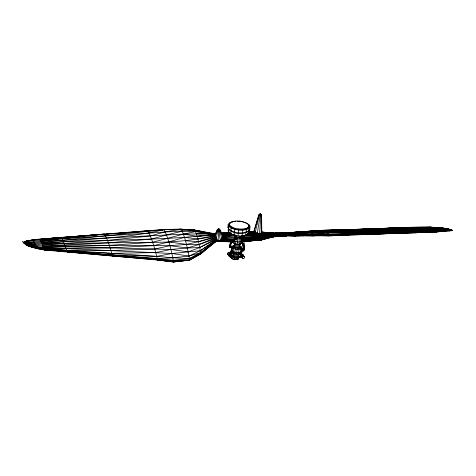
<?xml version="1.0" encoding="UTF-8"?>
<svg xmlns="http://www.w3.org/2000/svg" width="476" height="476" viewBox="0 0 476 476"><rect width="100%" height="100%" fill="white"/><g stroke="black" fill="none" stroke-linecap="round" stroke-linejoin="round"><path stroke-width="0.71" d="M261.229 233.764L261.407 214.866L260.646 214.182L259.325 214.426L258.736 215.289L253.553 232.181M275.116 236.423L261.145 240.071L243.415 241.302L261.145 240.071L261.812 236.941L260.985 232.818L280.257 233.24L323.382 230.919L432.226 227.623L446.887 228.766L452.2 230.438L436.653 231.943L328.91 235.858L282.119 235.757L261.812 236.941L244.271 237.363L243.754 240.713L243.028 241.528L260.8 240.184L274.009 236.376M214.319 242.248L215.533 241.463L233.585 241.749L234.489 238.69L234.293 234.727M221.292 240.35L220.34 241.017L218.002 241.272L218.781 228.825L217.461 229.408L215.485 233.722M260.408 214.521L260.402 214.087L259.45 214.224L258.944 215.622M242.944 239.44L243.516 238.458L243.551 235.537M231.58 253.66L231.675 252.494L232.062 252.857L231.842 255.172L230.378 255.904L230.295 256.731L229.938 256.397L230.664 254.916L230.789 250.9L231.877 250.489L232.389 252.53L231.3 252.94L230.919 252.572M242.195 254.666L241.671 254.142L242.094 249.829M237.453 221.275C241.641 221.346 246.146 222.203 249.359 225.065L250.013 226.826L249.751 229.444C245.271 236.054 230.943 234.603 227.909 227.213L228.177 224.595L229.188 223L231.705 221.822L235.346 221.233M227.909 227.213L228.409 228.058L228.141 230.729L228.76 232.401C233.972 236.465 241.933 237.268 247.859 234.353L248.817 232.847L249.091 230.17L249.751 229.444M228.177 224.595L228.831 226.356L228.563 228.974C234.067 233.27 242.474 234.115 248.74 231.038L249.007 228.42L250.013 226.826M229.349 224.714L230.313 222.643C235.906 219.894 243.409 220.65 248.329 224.488L248.847 226.707L247.942 228.129C242.349 230.878 234.846 230.122 229.932 226.29L229.349 224.714L230.313 222.643M228.76 232.401L229.027 229.73L228.409 228.058M229.932 226.29L229.414 224.065M229.117 255.755L227.504 254.184L227.593 253.274L228.301 252.56L229.2 252.464L230.818 254.035M228.831 226.356L231.044 228.022L230.854 233.978M232.121 247.46L229.283 246.741L231.074 241.618M229.331 247.675L230.295 247.074L229.331 247.675L229.527 245.729L230.919 241.522M229.64 247.746L231.211 241.653M231.925 254.386L231.407 253.886L229.224 254.119L228.998 256.32L229.521 256.814L230.973 256.665M231.907 227.778L231.973 227.129L229.997 225.642M232.496 222.238L232.562 221.59M230.36 246.425L231.812 241.838M229.521 256.814L229.747 254.612L229.224 254.119M240.249 246.08L241.85 247.603L241.225 251.673C238.482 253.309 234.674 252.786 232.08 251.06L231.622 250.257L231.955 246.943L232.252 246.193L234.287 245.39M231.021 255.255L231.717 251.78L231.122 250.572M233.198 259.426L232.699 258.92L233.395 257.504L234.18 257.421L234.686 257.927L233.99 259.343L233.198 259.426L231.336 257.629L231.836 258.135L231.282 258.194L231.479 256.267L230.336 255.249L230.259 256.04M232.08 251.06L232.419 247.746L231.955 246.943L233.573 246.562L234.454 245.652L233.252 245.61M242.349 241.148L241.737 243.516C239 244.86 235.328 244.491 232.919 242.611L233.032 241.499M231.044 228.022L234.489 229.337L234.115 235.221M234.983 228.95L235.049 228.301L231.973 227.129M235.751 221.709L235.816 221.06M233.889 243.337L234.805 239.368M241.338 249.906L241.754 250.935L241.314 253.03C238.839 254.63 235.56 254.101 232.937 253.149L233.067 251.846L231.384 250.245L231.693 249.46M233.228 251.786L233.561 248.472L234.668 247.609L238.387 248.157L240.136 247.526L240.023 246.467L241.391 246.806M233.288 255.315L233.514 253.113M234.18 246.526L234.478 243.593M231.282 258.194L230.598 257.546L230.795 255.618L232.699 255.422L233.383 256.07L233.323 256.629L232.823 256.13L234.686 257.927M233.454 255.761L233.752 252.827M234.347 246.973L234.739 243.188M234.019 256.183L234.317 253.25M234.912 247.395L235.281 243.73L234.722 243.307M235.394 243.914L236.393 238.637L236.251 235.555M234.668 253.72L234.799 252.417L233.067 251.846M234.882 252.334L235.215 249.019L235.798 247.984M232.954 256.106L234.525 256.623L234.406 257.742L239.47 257.671L240.422 257.117L240.808 255.285L239.291 253.839M238.363 258.361L238.53 258.807L237.637 259.515L235.644 259.64L234.591 259.444L234.739 257.98M234.888 256.516L235.186 253.583M235.781 247.728L236.155 244.063M234.489 229.337L238.631 230.098L236.834 247.919M238.678 229.628L238.744 228.98L235.049 228.301M235.644 259.64L235.87 257.439M236.019 255.975L236.239 253.779M239.511 221.792L239.577 221.144M236.221 258.01L236.334 256.891L239.589 256.552L240.808 255.285M236.667 254.017L236.798 252.714L240.398 252.334L241.445 251.721L241.754 250.935M236.792 252.613L237.107 248.174M236.715 259.664L236.935 257.462M237.084 255.999L237.31 253.803M237.905 247.942L238.274 244.283M239.047 244.289L239.13 238.916L239.886 235.923M237.637 259.515L237.786 258.046M237.935 256.582L238.232 253.654M238.756 248.526L239.202 244.134L239.839 243.831M238 257.986L238.113 256.867M238.666 252.589L239 249.269L238.387 248.157M238.631 253.988L238.768 252.685M238.274 259.212L238.422 257.748M238.649 255.552L238.887 253.232M239.464 247.496L239.856 243.712M238.827 255.88L239.053 253.684M239.72 247.092L240.017 244.158M240.636 244.027C241.463 241.213 239.148 238.113 241.475 235.668M239.47 257.671L239.589 256.552M242.445 229.712L242.51 229.063L245.759 228.54L248.008 227.48L248.912 226.058M240.225 252.256L240.559 248.942L239.452 247.931M240.267 253.643L240.398 252.334M242.028 236.031L242.843 230.194L246.485 229.605L249.007 228.42M241.737 243.516L241.963 241.284L241.154 238.333L239.13 238.916L236.393 238.637M240.422 257.117L240.535 255.999M241.225 251.673L241.85 247.603L240.338 247.014M242.272 257.01L240.725 257.177L240.951 254.969L240.428 254.476L242.611 254.249L243.135 254.743L243.063 255.386L242.492 254.809L244.628 256.879L244.539 257.79L243.831 258.504L242.927 258.599L240.791 256.528L241.368 257.105M241.314 253.03L241.445 251.721M244.628 256.879L244.057 256.296L243.153 256.391L242.451 257.105L242.355 258.016L242.927 258.599M245.693 229.188L245.759 228.54M243.95 241.225C243.873 247.538 245.211 248.871 243.48 250.953L243.171 250.876L243.373 248.936L241.85 238.619L242.153 238.577L243.682 249.007L243.48 250.953M245.479 235.471L246.485 229.605M247.942 228.129L248.008 227.48M248.329 224.488L248.847 226.707M247.859 234.353L248.133 231.681L249.091 230.17M249.228 226.374L249.359 225.065M232.05 248.145L231.622 250.257M241.13 251.911L240.85 254.226L240.207 254.874L239.856 254.535L240.493 253.892L240.624 252.72M257.141 234.192L260.384 214.045L260.907 214.593L259.545 233.573L259.081 234.686M29.405 246.229C30.785 249.418 16.511 235.9 25.698 244.491C38.687 249.977 53.092 249.335 66.86 250.495L67.354 251.923L112.205 254.969L156.729 256.368L171.925 253.488L188.193 251.893L199.771 247.502L216.782 239.226L216.169 241.231L200.747 253.928L189.573 260.134L173.52 261.961L157.431 259.973L44.452 250.037L37.045 248.686L29.476 246.413L25.734 244.587L23.8 242.486L24.46 241.743L26.936 240.832L39.466 239.101L163.708 229.503L180.916 229.123L194.5 230.057L215.646 233.918C194.41 237.185 172.931 238.178 151.481 239.053L41.376 242.516L23.865 242.611L25.204 243.313L28.417 243.92L29.476 246.413L36.95 248.341L44.322 249.602L157.223 258.623L173.329 260.378L189.603 260.08C187.889 249.602 185.711 238.952 181.338 229.248L164.172 229.694L61.309 237.53L33.142 239.91L24.46 241.743L25.734 244.587L29.405 246.229L36.938 248.395L44.31 249.668L140.956 257.552M216.14 239L217.716 231.098L219.198 229.176L221.286 232.996M253.881 231.996L258.914 215.009L259.099 214.545L260.241 214.42L261.598 215.176L261.83 232.603M278.876 235.822L261.657 238.946L244.2 238.666L261.812 236.941L282.119 235.757L282.286 235.203L281.227 233.573L280.257 233.24L261.348 232.27L273.135 233.014M214.938 237.298L217.312 230.562L219.061 229.646L219.954 229.759L222.958 235.424M230.741 251.554L231.265 251.221L231.354 252.34L230.943 252.351L231.068 251.209L231.146 252.363L230.949 251.53M242.064 250.09L241.951 251.203M387.523 228.23C407.117 227.665 426.901 225.868 446.411 228.557L452.087 230.342L447.202 228.962L440.02 228.296L432.845 228.016L411.038 228.581L310.084 232.068L244.271 237.363L244.236 236.007L282.286 235.203L312.893 235.929L313.125 235.293C310.947 229.521 303.034 231.895 298.565 232.044L319.206 230.42L431.619 227.326L446.577 228.611L452.087 230.342L447.892 229.265M230.979 243.057L231.514 241.725M275.342 233.151L278.287 233.329L290.544 232.407C292.716 232.133 295.477 232.937 295.947 235.358L313.125 235.293L328.91 235.858L329.124 235.376C326.209 229.14 317.563 230.194 312.077 231.104M231.044 243.099L231.622 241.796M229.432 246.836L229.539 245.753L230.491 245.128L230.176 245.057M214.533 235.751L217.752 229.337L219.722 231.128L222.03 238.97M218.972 230.17L218.627 229.319L218.014 230.039L218.972 230.17L218.014 230.039L218.627 229.319M220.34 241.017L219.109 231.556C219.525 230.336 217.342 228.795 218.823 228.896L219.513 229.182M222.911 236.988L219.9 230.277L217.532 229.801L217.229 230.777L218.359 231.639L219.722 231.128L219.954 229.759L219.418 229.087M189.365 258.932L189.573 260.134L200.771 253.881C199.575 245.824 198.064 237.607 194.815 230.116L33.588 240.636L27.316 241.386L23.848 242.576C36.944 244.854 50.361 243.004 63.475 241.76L67.354 251.923L157.461 259.944L173.556 261.913L189.603 260.08L176.989 260.592M284.458 235.406L284.059 236.209L271.32 236.911M258.736 215.289L260.146 214.872L261.616 215.693M241.963 236.102L240.445 237.578L236.507 237.494M157.187 258.896L157.431 259.973L173.52 261.961C171.61 250.983 168.92 239.827 164.172 229.694L41.376 242.516L39.675 239.303L104.303 234.073C108.355 240.624 110.42 248.478 112.407 255.933L154.98 258.754M279.412 235.876L272.016 236.828M259.128 215.116L259.45 214.224L260.866 214.23M260.402 214.087L259.813 214.117L259.432 214.855L255.071 232.942L257.296 233.002L260.664 234.192M287.355 235.37L284.428 235.781L284.059 236.209L274.848 236.721M427.513 227.29L438.61 227.677L446.411 228.557L452.135 230.372L448.16 229.724L434.725 229.503L370.929 232.121L313.125 235.293L329.124 235.376L372.03 234.335L372.19 234.031L415.149 232.812L452.2 230.438L442.073 229.991L310.084 232.068L293.198 232.58L244.236 236.007M243.373 248.936L244.337 248.329L243.932 243.373M243.171 250.876L244.134 250.275L241.433 249.626M231.55 250.816L231.877 250.489M216.146 238.434L199.141 244.497L186.408 244.408L169.884 245.693L42.501 244.991L28.483 243.837L23.877 242.647L24.746 242.379L23.818 242.516L40.805 241.326L62.005 238.678L104.66 234.323L148.012 231.116C152.546 240.16 155.319 250.078 157.461 259.944L173.329 260.378L189.412 258.575L200.771 253.881L216.396 240.85L234.091 240.862L220.275 240.291M29.476 246.413L27.037 240.933L24.514 241.79L23.8 242.486L25.894 241.772M448.547 230.402L449.148 230.967L452.2 230.438L446.577 228.611M246.27 234.692L328.749 234.412L436.552 231.497L435.356 230.086L329.124 235.376L436.653 231.943L452.152 230.39L448.16 229.724L446.887 228.766M449.148 230.967L448.16 229.724M214.664 242.23L216.169 241.231L233.859 241.409L216.396 240.85L200.64 252.702L189.412 258.575L172.853 257.79L156.729 256.368L44.06 248.835L36.729 247.71L29.28 245.8L25.698 244.491L24.46 241.743L32.975 239.743L37.057 248.692L36.337 246.854L25.639 244.313L23.919 242.742L25.508 243.926L29.024 245.122L36.325 246.627L43.56 247.508L171.925 253.488L189.002 256.064L200.64 252.702L216.634 240.136L218.109 240.118M203.484 250.81L216.169 241.231L233.585 241.749L215.533 241.463L221.286 241.522M216.782 239.226L200.348 250.739L189.002 256.064L172.853 257.79L157.223 258.623L112.407 255.933L112.181 255.16L67.336 251.917M218.181 229.033L217.586 230.307L218.389 230.914L219.567 230.086L218.716 228.974M231.711 253.952L233.645 253.184M24.591 242.07L23.818 242.516L24.746 242.379M216.193 238.535L199.771 247.502L187.312 248.02L170.92 249.46L43.03 246.223L25.508 243.926C21.289 240.791 27.697 245.771 29.03 245.265M193.738 256.618L200.604 252.982L200.747 253.928L192.042 257.754M230.336 255.249L231.116 255.172M240.166 254.226L240.576 254.017M240.35 243.974L238.47 244.515L235.917 244.253L234.87 243.849L233.99 242.802M260.836 214.26C258.795 214.152 261.253 213.879 261.598 215.176L261.431 215.438L261.36 214.712L260.658 214.117L259.813 214.117M234.668 247.609L233.889 247.109L232.419 247.746C235.007 249.472 238.821 249.995 241.558 248.353L240.136 247.526M216.08 237.393L199.141 244.497L187.312 248.02L169.884 245.693L154.754 249.013L111.003 250.531L66.86 250.275L44.322 249.602L41.936 243.73L152.6 242.278C173.627 242.564 194.47 239.839 215.146 236.286M218.579 229.551L218.889 229.426M215.2 236.501L198.486 241.713L186.408 244.408L168.778 241.915L153.712 245.658L110.158 247.877L44.06 248.835M268.357 237.827L260.431 239.975L263.24 239.154M260.259 214.087L260.545 214.123M168.778 241.915L184.45 237.369L197.79 238.922L215.628 235.287M362.647 229.265L408.229 227.344L431.286 227.219L434.094 228.968L447.839 229.45L452.105 230.348L449.1 229.89M304.235 231.877L302.807 231.996L303.777 231.723M287.879 232.948L289.301 232.823L284.285 233.008M40.805 241.326L183.439 234.121L215.265 233.716L195.571 231.568L183.439 234.121L152.6 242.278L109.301 245.372L43.56 247.508M216.056 237.286L198.486 241.713L185.432 240.791M27.614 241.969L23.848 242.576L26.275 243.117M261.145 240.071L243.754 240.713L261.437 239.648L275.015 236.364M269.422 237.351L261.657 238.946L244.021 239.815L261.437 239.648M270.832 237.066L272.248 236.774M218.758 229.985L219.091 229.92M241.332 237.262L241.844 237.179L242.474 238.024L241.707 238.541L241.231 238.226M431.619 227.326L408.229 227.344L399.899 227.772L418.315 227.385M285.481 235.834L274.848 236.697M24.514 241.79L27.316 241.386L23.8 242.486L26.936 240.832L33.017 239.969M286.921 235.804L284.059 236.209L286.974 235.858M159.323 230.116L163.708 229.503M222.405 235.251L231.848 233.93M222.119 234.353L230.795 233.175M222.601 236.316L233.561 234.823L222.494 235.62M244.2 238.666L261.782 238.018L274.61 236.316M276.032 236.132L278.174 235.846M27.905 242.576L25.091 242.939L23.848 242.576L25.055 242.998L27.12 242.766M40.216 240.19L61.309 237.53M274.902 236.608L277.109 236.334M221.78 233.692L229.7 232.716M222.703 237.465L234.466 236.007L222.661 236.739M314.963 231.134L317.111 230.872L314.255 231.068M285.511 235.882L284.047 236.06L285.511 235.894M280.834 235.709L283.684 235.37M273.432 236.798L287.349 235.436M173.52 261.961L189.603 260.08M261.782 238.018L281.316 235.781L286.951 235.656M296.137 232.496L297.619 232.33M299.832 232.08L321.96 230.574L409.449 227.683L432.226 227.623M281.31 233.448L282.744 233.294M285.606 232.984L289.188 232.591M244.081 241.219L245.533 241.058M248.442 240.737L249.894 240.582M221.221 238.762L234.531 237.357L221.989 237.946M221.4 233.323L229.307 232.502M231.503 250.935L232.264 250.858M231.717 251.78L232.478 251.703M242.308 250.673L241.481 250.471M231.633 252.613L232.389 252.53M241.463 251.584L242.225 251.506M229.747 254.612L231.199 254.458M239.624 253.72L240.898 253.583M241.671 254.142L240.493 253.892M240.951 254.969L243.135 254.743M231.479 256.267L233.383 256.07M231.282 256.838L230.461 256.921L230.818 257.26L229.938 256.397M183.439 234.121L197.076 236.292L215.289 234.478M44.542 238.887L41.668 239.166L44.554 238.976M46.696 238.678L61.047 237.292L61.106 237.673L59.667 237.786M236.691 236.947L234.608 237.149L236.697 237.167M240.856 236.548L243.635 236.286L241.546 236.322M302.807 231.996L304.229 231.86M307.085 231.58L310.649 231.241M233.77 246.05L232.228 246.384L230.211 245.913M221.53 233.371L229.622 232.615M234.567 236.376L235.947 236.245M237.381 237.643L234.591 237.905L237.363 237.911M240.868 237.322L243.658 237.06L240.874 237.107M221.905 233.865L230.741 233.056M36.628 239.636L38.794 239.44M221.875 233.121L229.224 232.461M278.752 233.466L282.435 233.133M283.91 233.002L321.96 230.574L411.038 228.581L440.52 228.664L447.511 229.194L452.087 230.342L446.857 228.849L443.162 228.48M123.403 233.014L125.599 232.818M128.532 232.556L131.459 232.294M134.387 232.032L138.046 231.705M139.51 231.574L147.566 230.854M243.028 241.528L253.178 240.624M254.63 240.493L258.26 240.172M235.15 235.59L233.775 235.709L235.174 235.685M63.475 241.76C97.056 238.268 131.227 237.542 164.172 229.694C178.393 229.069 192.84 228.736 206.685 232.58M222.232 234.632L231.074 233.877M261.812 236.941C318.855 231.271 376.189 230.33 433.452 228.462M65.498 237.304L67.693 237.125M71.358 236.816L74.286 236.572M77.213 236.328L80.878 236.025M83.074 235.84L86.733 235.537M88.929 235.352L104.303 234.073L104.369 234.716M174.484 229.664L178.054 229.361M179.488 229.242L180.916 229.123M278.674 233.478L282.179 233.186M221.501 233.27L228.843 232.663M307.811 231.592L310.673 231.36M48.153 238.696L50.313 238.524M53.907 238.238L55.347 238.125M221.733 233.21L223.173 233.097M224.607 232.984L228.92 232.639M244.051 241.261L246.187 241.094M249.037 240.874L252.595 240.594M254.737 240.428L258.295 240.148M235.102 234.971L233.627 235.084L235.025 235.055M280.751 235.531L282.928 235.37M42.501 244.991L107.481 240.41L150.339 235.965L165.327 231.806L181.338 229.248L194.815 230.116M282.286 235.203L295.733 236.031L295.947 235.358L327.553 232.99L434.094 228.968L323.382 230.919C302.653 231.169 282.042 233.74 261.306 233.651L259.848 233.639M304.265 231.586L320.592 230.39L391.873 228.563M435.356 230.086L434.725 229.503L324.775 231.39C308.275 231.146 291.788 232.895 275.348 233.115M289.908 232.544L320.592 230.39M273.718 236.542L284.428 235.781M364.324 229.051C367.371 229.64 370.84 231.044 372.19 234.031C398.894 233.71 425.49 230.586 452.188 230.42L447.511 230.824M291.877 232.389L278.287 233.329L275.402 233.109M415.149 232.812L419.493 232.538M421.659 232.401L432.517 231.711M433.963 231.622L442.716 231.134C443.935 231.497 439.491 227.409 438.747 227.712L446.565 228.664L452.069 230.33L450.433 229.634L444.346 228.902M290.628 232.502L307.181 231.473M197.076 236.292L215.598 235.186M246.241 234.567L258.438 233.823M259.872 233.734L311.524 232.841L327.553 232.99L435.992 230.753M281.316 235.781L296.131 235.858M43.03 246.223L108.391 242.831L151.481 239.053L166.523 234.918L182.373 231.187L195.571 231.568L214.896 233.817M221.376 233.49L223.536 233.383M380.015 228.73L385.173 228.486L380.758 228.724M390.326 228.236L397.692 227.879L389.588 228.23M328.91 235.858L338.543 235.394M342.244 235.215L348.908 234.894M355.572 234.579L358.535 234.436M380.08 233.942L372.03 234.335L371.125 233.829M382.276 233.835L389.594 233.484M395.455 233.198L399.846 232.984M368.959 229.182L372.643 229.01M379.271 228.706L385.167 228.432M391.07 228.236L397.698 227.927M401.381 227.754L431.286 227.219L408.664 227.409L347.861 229.664M369.221 229.182L372.881 229.021L369.257 229.188M397.769 227.903L390.576 228.242M400.697 227.772L418.124 227.361M383.454 228.7L385.673 228.605M393.819 228.236L397.519 228.075M404.183 227.772L418.124 227.457M368.353 229.194L372.785 229.004M400.84 227.778L417.827 227.373M358.226 229.676L359.695 229.61L357.297 229.658L359.517 229.569M379.55 228.73L385.429 228.468M401.607 227.748L408.622 227.576L404.225 227.754M248.127 233.359L256.701 232.996M375.814 228.718L385.328 228.325M342.065 230.14L344.267 230.045M353.091 229.67L359.707 229.39L350.895 229.664M364.122 229.206L372.94 228.831L319.206 230.42M375.885 228.706L385.441 228.307M386.911 228.242L408.229 227.344M284.672 235.376L280.31 235.56L287.522 235.537M438.604 227.641L446.321 228.557C461.666 232.27 441.056 226.6 429.126 227.314M369.049 229.182L372.714 229.033M380.77 228.706L385.173 228.528M392.498 228.23L397.633 228.022M436.736 231.871L415.256 232.687L415.024 232.181M234.091 239.69L235.531 239.63L234.109 239.696M322.228 230.622L328.821 230.372M334.676 230.158L344.202 229.801M357.137 229.682L359.362 229.599M312.893 235.929L315.023 235.852M417.369 232.169L419.534 232.092M426.032 231.854L432.529 231.616M434.689 231.538L436.135 231.485L436.653 231.943M322.24 230.634L328.851 230.408M336.931 230.134L344.279 229.89M221.209 239.095L237.274 238.583M393.343 228.528L432.845 228.016M236.435 239.142L233.662 239.208L235.858 239.232M241.284 239.023L243.361 238.976L241.154 238.898M28.197 243.194L25.24 243.266L23.895 242.677L25.353 243.635L30.851 244.896M416.774 227.772L422.7 227.635M248.514 232.508L255.636 232.347M303.718 235.852L288.753 235.858M235.751 239.476L234.269 239.505L235.703 239.505M240.737 238.518L243.516 238.458L240.553 238.309M449.094 230.741L452.152 230.39M240.838 237.851L243.617 237.804M234.573 236.429L236.661 236.393M294.65 235.947L299.838 235.864M220.323 240.082L234.341 239.886L221.173 239.392M429.09 227.326L431.286 227.302L427.43 227.29M420.784 227.35L422.997 227.332M188.793 230.104L194.5 230.057L200.866 231.604M220.186 241.148L215.152 241.189L220.299 241.32M448.886 230.735L451.575 230.717M36.337 246.854L43.572 247.782L44.06 248.99L54.413 248.93M248.853 231.996L254.553 231.973M248.936 231.931L254.059 231.955M247.484 233.561L257.671 233.627M196.344 233.805L215.646 233.918M248.585 231.83L255.154 231.895M225.6 241.57L233.192 241.885L215.908 241.439M248.615 232.675L255.892 232.758M248.466 231.842L254.184 231.913M248.972 232.086L255.529 232.169M282.119 235.757L287.278 235.834M451.403 230.408L448.487 230.021L452.135 230.372L447.547 229.42L448.213 230.063L452.135 230.372L446.411 228.557M44.06 248.99L44.31 249.668L76.428 250.656M238.744 228.98L242.51 229.063M238.631 230.098L242.843 230.194M229.854 241.57L232.794 241.647M443.138 229.599L445.851 229.676M437.89 228.492L442.192 228.73M234.537 238.678L236.745 238.75M112.181 255.16L121.088 255.517M218.091 240.196L216.634 240.136L200.348 250.739L188.193 251.893L170.92 249.46L155.777 252.583L111.795 253.321L67.193 251.322L44.452 250.037L44.31 249.668M435.082 227.915L440.943 228.26M157.431 259.973L168.962 260.521M438.253 227.784L431.589 227.433L432.166 227.79M234.632 238.006L236.852 238.119M230.943 252.351L231.354 252.34M94.236 252.815L44.441 250.031L44.322 249.602M230.86 251.233L231.265 251.221M441.27 229.069L443.364 229.188M449.273 230.449L452.2 230.438L451.105 230.271M448.213 230.063L449.659 230.17M267.702 232.913L269.91 233.073M66.86 250.495L75.696 251.132M78.641 251.34L81.592 251.554M273.878 233.008L261.378 232.092L265.697 232.52M449.326 229.849L452.105 230.348L447.511 229.194M261.699 232.062L273.962 233.002M28.483 243.837L25.371 243.587L23.907 242.706L25.204 243.313L28.114 243.301L27.81 242.689M448.808 230.36L451.545 230.598M267.869 232.722L270.761 232.99M28.417 243.92L25.353 243.635L23.895 242.677L25.371 243.587L28.75 244.468M269.041 233.27L270.493 233.413M234.799 252.417L236.798 252.714M234.525 256.623L236.334 256.891M32.981 245.247L35.831 245.705M447.839 229.45L452.135 230.372L447.547 229.42M28.715 244.551L25.514 243.998L23.919 242.742L25.639 244.271L29.28 245.8M207.512 232.746L208.922 233.038M446.565 228.664L450.272 229.593L446.405 228.599M447.202 228.962L450.593 229.73M244.337 248.329L243.95 246.854M230.39 246.009L232.484 246.497M241.576 248.609L244.378 249.263M229.343 246.205L232.139 246.854M241.231 248.972L244.027 249.62M229.283 246.741L232.086 247.395M241.177 249.507L243.974 250.162M241.54 248.543L244.23 249.174M25.639 244.271L29.024 245.122M446.321 228.557L450.147 229.545M25.734 244.587L29.411 246.193L36.95 248.341M408.664 227.409L412.674 229.765M234.115 241.112L237.429 242.022L240.862 241.802L242.403 240.588L241.713 238.506M233.722 259.111L234.591 259.444M25.639 244.313L29.28 245.878M25.698 244.491L29.411 246.193M259.92 214.337L260.681 214.527M438.997 227.82L439.467 228.111M231.735 252.387L232.937 253.149M446.857 228.849L447.214 229.129M241.505 251.465L241.891 251.834M243.153 256.391L241.588 254.904L240.886 255.618L242.451 257.105M240.207 256.677L240.725 257.177M231.842 255.172L231.485 254.833L232.359 255.695M228.301 252.56L229.86 254.047M230.664 254.916L231.669 255.933M233.395 257.504L232.032 256.207L231.419 256.832L232.776 258.123M227.593 253.274L229.158 254.761M230.021 255.564L230.378 255.904M227.504 254.184L229.063 255.677M413.489 230.449L414.304 231.253M241.314 253.803L241.838 254.333M229.2 252.464L229.777 253.048M233.573 246.562L233.889 247.109M62.005 238.678L62.749 240.178M218.43 229.569L218.639 230.069M232.633 241.844L232.919 242.611M240.898 255.517L241.017 255.892M234.751 234.983L235.168 236.37M241.85 238.619L243.682 249.007M219.829 229.622L219.614 230.89L218.353 231.36L217.312 230.562L217.24 229.908M24.651 242.016L23.836 242.546L24.651 242.016M297.137 232.181L292.865 232.532L297.143 232.163M372.654 229.087L370.441 229.194L372.654 229.105M385.322 228.462L379.467 228.724L385.334 228.456M452.17 230.402L451.272 230.438L452.188 230.42"/></g></svg>
